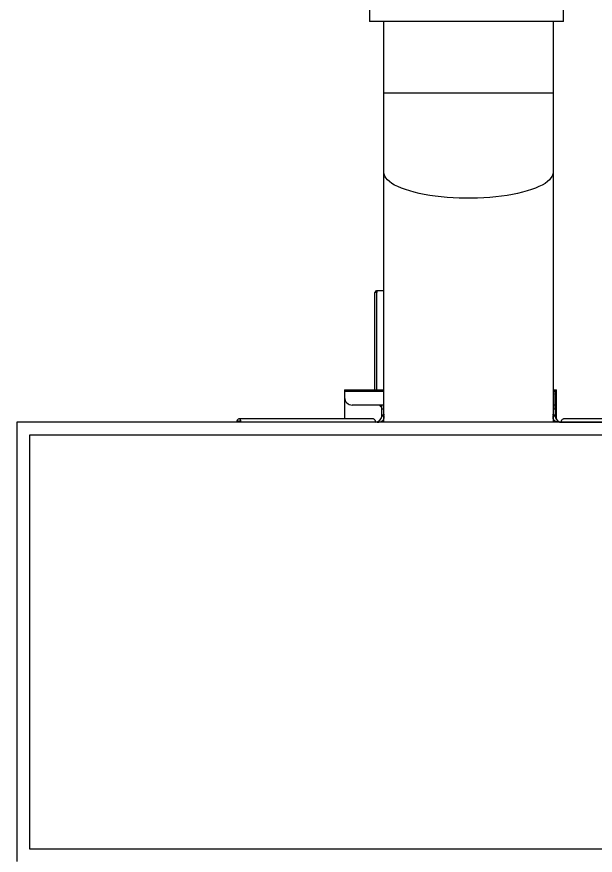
# Model space of a CAD drawing. Header units: feet. Extents: x -21 to 5170, y -254 to 1413.
# Drawn here: x 959.96 to 980.77, y 40.86 to 71 of the extents above; entities that cross this region are included whole.
import ezdxf

# ---------------------------------------------------------------- set-up
doc = ezdxf.new("R2010")
doc.units = ezdxf.units.FT
doc.header["$MEASUREMENT"] = 0
doc.layers.add('E-ARRY-TABL', color=9, linetype='Continuous')

msp = doc.modelspace()

# ---------------------------------------------------------------- linework, layer by layer
at = {"layer": 'E-ARRY-TABL'}
for p, q in [((972.65074, 71.41104), (972.65074, 70.83673)), ((979.62716, 70.83673), (979.62716, 71.41104)), ((979.62716, 70.83673), (972.65074, 70.83673)), ((973.16231, 56.42221), (973.16231, 70.83673)), ((979.25065, 70.83673), (979.25065, 56.42221)), ((979.25065, 68.25033), (973.16231, 68.25033)), ((972.84324, 57.59173), (972.84324, 61.09045)), ((972.89905, 61.09045), (972.84324, 61.09045)), ((972.91648, 61.0845), (972.84324, 61.0845)), ((972.89905, 61.09045), (972.89905, 61.0845)), ((972.90487, 61.09627), (972.90487, 61.15208)), ((973.16231, 61.15208), (972.90487, 61.15208)), ((972.91648, 61.09627), (972.90487, 61.09627)), ((972.90487, 61.0845), (972.90487, 57.59173)), ((972.91648, 61.15208), (972.91648, 61.0845)), ((971.75354, 57.59173), (973.16231, 57.59173)), ((971.75354, 57.59173), (971.75354, 56.54272)), ((979.25065, 57.59173), (979.37951, 57.59173)), ((979.31313, 57.59173), (979.31313, 57.0424)), ((979.37951, 57.53592), (979.37951, 57.59173)), ((973.16231, 57.5301), (971.75354, 57.5301)), ((979.31313, 57.5301), (979.25065, 57.5301)), ((979.37951, 57.53592), (979.31313, 57.53592)), ((979.31313, 57.52443), (979.37951, 57.52443)), ((979.31313, 57.41101), (979.3237, 57.41101)), ((979.31789, 57.52443), (979.31789, 57.44123)), ((979.3237, 56.9087), (979.3237, 57.52443)), ((979.37951, 56.51946), (979.37951, 57.52443)), ((973.16231, 57.0424), (972.0282, 57.0424)), ((973.03122, 57.03917), (973.00964, 57.03917)), ((973.08906, 56.71973), (973.08906, 57.0424)), ((979.31313, 57.0424), (979.25065, 57.0424)), ((979.37951, 57.24977), (979.3237, 57.24977)), ((973.08789, 56.65259), (973.08789, 56.67981)), ((973.16223, 56.67981), (973.08789, 56.67981)), ((973.08906, 56.9087), (973.16231, 56.9087)), ((973.16231, 56.71973), (973.16223, 56.67981)), ((973.16223, 56.65259), (973.16223, 56.67981)), ((979.25065, 56.9087), (979.32389, 56.9087)), ((979.25073, 56.67981), (979.25065, 56.71973)), ((979.25073, 56.67981), (979.25073, 56.65692)), ((979.32507, 56.67981), (979.25073, 56.67981)), ((979.32389, 56.9087), (979.32389, 56.71973)), ((979.32507, 56.67981), (979.32507, 56.65692)), ((959.95564, 56.42221), (959.95564, 40.62914)), ((992.45731, 56.42221), (959.95564, 56.42221)), ((965.78077, 56.4237), (965.75465, 56.42221)), ((972.92929, 56.4237), (965.78077, 56.4237)), ((972.78591, 56.54272), (967.94969, 56.54272)), ((967.97538, 56.4237), (967.97538, 56.42221)), ((968.0262, 56.4237), (968.0262, 56.42221)), ((973.08789, 56.65259), (973.16223, 56.65259)), ((973.13407, 56.42221), (973.13407, 56.50139)), ((979.25073, 56.65692), (979.32507, 56.65692)), ((979.27889, 56.50572), (979.27889, 56.42221)), ((979.48367, 56.42804), (986.63219, 56.42804)), ((984.46326, 56.54706), (979.62704, 56.54706)), ((991.99954, 55.96444), (960.41341, 55.96444)), ((960.41341, 55.96444), (960.41341, 41.08691)), ((960.41341, 41.08691), (991.99954, 41.08691))]:
    msp.add_line(p, q, dxfattribs=at)
for points in [[(979.25065, 65.40763), (979.24253, 65.33973), (979.21821, 65.27218), (979.17782, 65.20536), (979.12158, 65.13961), (979.04978, 65.0753), (978.96282, 65.01276), (978.86114, 64.95232), (978.74531, 64.89432), (978.61593, 64.83905), (978.47369, 64.78682), (978.31936, 64.7379), (978.15375, 64.69255), (977.97775, 64.65102), (977.79231, 64.61353), (977.5984, 64.58027), (977.39707, 64.55143), (977.18938, 64.52715), (976.97645, 64.50757), (976.75941, 64.4928), (976.53942, 64.4829), (976.31766, 64.47794), (976.0953, 64.47794), (975.87353, 64.4829), (975.65354, 64.4928), (975.4365, 64.50757), (975.22357, 64.52715), (975.01589, 64.55143), (974.81455, 64.58027), (974.62065, 64.61353), (974.4352, 64.65102), (974.2592, 64.69255), (974.0936, 64.7379), (973.93926, 64.78682), (973.79703, 64.83905), (973.66765, 64.89432), (973.55181, 64.95232), (973.45014, 65.01276), (973.36317, 65.0753), (973.29138, 65.13961), (973.23514, 65.20536), (973.19475, 65.27218), (973.17043, 65.33973), (973.16231, 65.40763)], [(973.02738, 57.0057), (973.06121, 56.98455), (973.08906, 56.96961)], [(973.08906, 56.99547), (973.07061, 57.00558), (973.03829, 57.02578)], [(968.0262, 56.4237), (968.02038, 56.46925), (968.00379, 56.50786), (967.97897, 56.53366), (967.94969, 56.54272), (967.92042, 56.53366), (967.8956, 56.50786), (967.87901, 56.46925), (967.87319, 56.4237), (967.8732, 56.42221)], [(967.97912, 56.4237), (967.97636, 56.44305), (967.96861, 56.45877), (967.95731, 56.46792), (967.94458, 56.46879), (967.93282, 56.4612), (967.92421, 56.44659), (967.92038, 56.42769), (967.92027, 56.4237)], [(972.78591, 56.54272), (972.81519, 56.53366), (972.84001, 56.50786), (972.8566, 56.46925), (972.86242, 56.4237)], [(979.55054, 56.42804), (979.55636, 56.47359), (979.57294, 56.5122), (979.59776, 56.538), (979.62704, 56.54706)]]:
    msp.add_lwpolyline(points, dxfattribs=at)
for centre, radius, start, end in [((972.90487, 61.09045), 0.06163, 90, 180), ((972.90487, 61.09045), 0.00581, 90, 180), ((972.0282, 57.31706), 0.27466, 180, 270), ((979.24483, 57.41101), 0.07906, 3.996724, 30.239719), ((973.05011, 57.03914), 0.04043, 179.950087, 235.785219), ((973.08171, 56.98917), 0.05679, 139.859089, 163.077736), ((973.04739, 57.03916), 0.01617, 179.950087, 235.785219)]:
    msp.add_arc(centre, radius, start, end, dxfattribs=at)
for centre, start_param, end_param in [((972.81534, 56.65259), 4.88573543, 6.19223872), ((972.92929, 56.65259), 4.71238898, 5.56155993), ((979.48367, 56.65692), 3.86321803, 4.71238898), ((979.59762, 56.65692), 3.23253924, 4.53904254)]:
    msp.add_ellipse(centre, major_axis=(0.27277, 0), ratio=0.83909963, start_param=start_param, end_param=end_param, dxfattribs=at)
for points, knots in [([(973.08789, 56.67981), (973.08795, 56.68369), (973.08816, 56.69707), (973.08869, 56.71032), (973.08906, 56.71973)], [0, 0, 0, 0, 0.28994844, 1, 1, 1, 1]), ([(979.32389, 56.71973), (979.32397, 56.7159), (979.32426, 56.7027), (979.32473, 56.68931), (979.32507, 56.67981)], [0, 0, 0, 0, 0.28998206, 1, 1, 1, 1]), ([(973.08699, 56.6318), (973.08729, 56.63566), (973.08783, 56.64257), (973.08787, 56.64952), (973.08789, 56.65259)], [0, 0, 0, 0, 0.55863002, 1, 1, 1, 1]), ([(973.16223, 56.65259), (973.16234, 56.62692), (973.16253, 56.58469), (973.15599, 56.53617), (973.14451, 56.51216), (973.13585, 56.50323), (973.13407, 56.50139)], [0, 0, 0, 0, 0.45093213, 0.74163589, 0.9467761, 1, 1, 1, 1]), ([(979.27889, 56.50572), (979.27294, 56.51333), (979.25857, 56.5317), (979.25127, 56.57803), (979.25076, 56.62272), (979.25073, 56.6518), (979.25073, 56.65692)], [0, 0, 0, 0, 0.20133134, 0.48619097, 0.90951622, 1, 1, 1, 1]), ([(979.32507, 56.65692), (979.32509, 56.65304), (979.32514, 56.64609), (979.32571, 56.63919), (979.32597, 56.63614)], [0, 0, 0, 0, 0.55821667, 1, 1, 1, 1])]:
    msp.add_open_spline(points, degree=3, knots=knots, dxfattribs=at)

doc.saveas('drawing.dxf')
